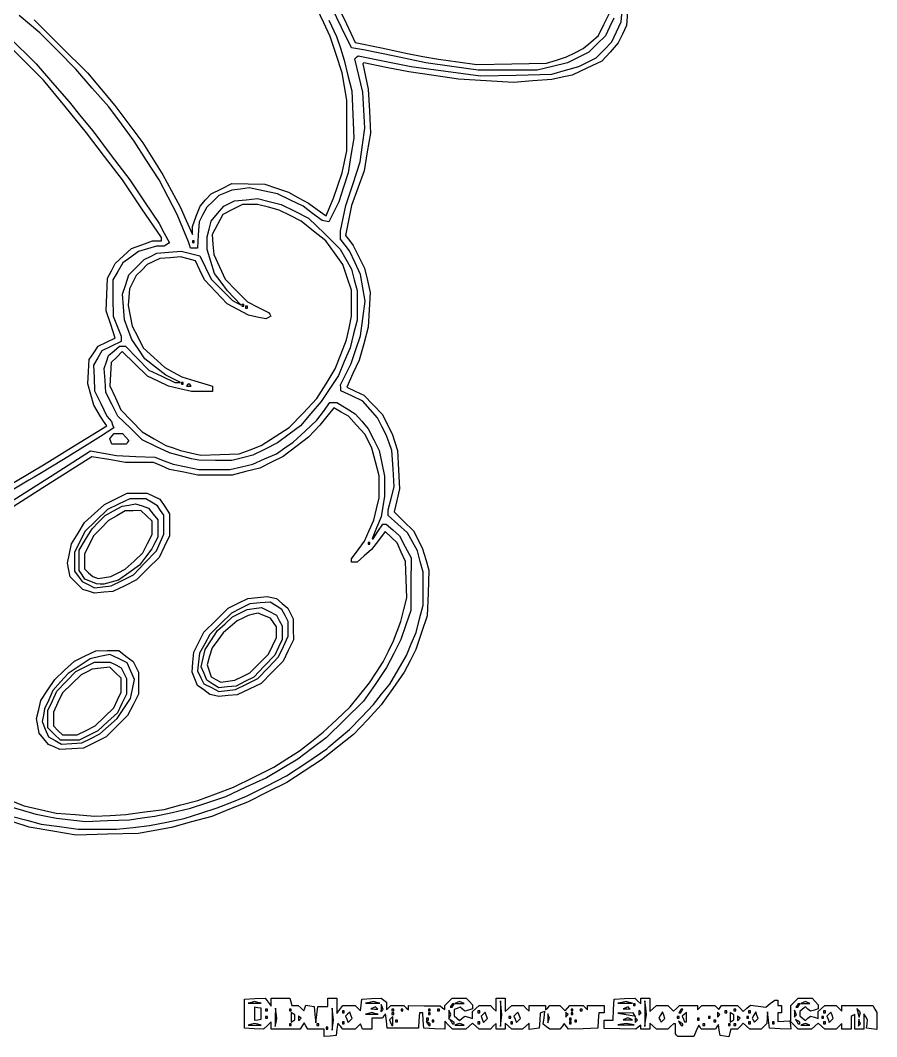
# Model space of a CAD drawing. Header units: millimetres. Extents: x 8 to 203, y 9 to 281.
# Drawn here: x 117.5 to 203.5, y 9.2 to 111.1 of the extents above; entities that cross this region are included whole.
import ezdxf

# ---------------------------------------------------------------- set-up
doc = ezdxf.new("R2010")
doc.units = ezdxf.units.MM
doc.layers.add('Capa_1', color=7, linetype='CONTINUOUS')

msp = doc.modelspace()

# ---------------------------------------------------------------- linework, layer by layer
at = {"layer": 'Capa_1', "color": 7}
for points in [[(118.93567, 111.1573), (121.60673, 108.50722), (124.27778, 105.85714), (125.65657, 104.21815), (127.03535, 102.57916), (128.43437, 100.71361), (129.8334, 98.84808), (130.83881, 97.23547), (131.84421, 95.62286), (132.71539, 94.02429), (133.58657, 92.42571), (134.19747, 91.03754), (134.80838, 89.64936), (134.81038, 90.05228), (134.81238, 90.45519), (135.19829, 91.47856), (135.58422, 92.50191), (136.12861, 93.11707), (136.67299, 93.73223), (137.71587, 94.24033), (138.75873, 94.74844), (140.41069, 94.72644), (142.06265, 94.70444), (143.25574, 94.29467), (144.44882, 93.8849), (145.45835, 93.33115), (146.46789, 92.7774), (147.33962, 92.15406), (148.21135, 91.53072), (148.59364, 92.41116), (148.97593, 93.29158), (149.39737, 94.56708), (149.81881, 95.84259), (150.05748, 96.93452), (150.29614, 98.02644), (150.30614, 100.57599), (150.31614, 103.12552), (150.06833, 104.49135), (149.82051, 105.85717), (149.22139, 107.67827), (148.62227, 109.49937), (147.97806, 110.88102), (147.33386, 112.26267)], [(177.0865, 111.32037), (176.66584, 110.44464), (176.24517, 109.5689), (175.42055, 108.75075), (174.59594, 107.93262), (173.51805, 107.39277), (172.44017, 106.85293), (170.92637, 106.49286), (169.41258, 106.13279), (166.43869, 106.13179), (163.46479, 106.13079), (160.84037, 106.50178), (158.21596, 106.87276), (155.09558, 107.51349), (151.9752, 108.15421), (151.36483, 108.26121), (150.75444, 108.36822), (149.7759, 110.3909), (148.79736, 112.41358)], [(149.37246, 112.5957), (150.26255, 110.75467), (151.15264, 108.91363), (153.76641, 108.3532), (156.38018, 107.79276), (157.94036, 107.50937), (159.50056, 107.22599), (161.42784, 106.95989), (163.35512, 106.69379), (166.84299, 106.75306), (170.33046, 106.81296), (171.33999, 107.12933), (172.34953, 107.44571), (173.17551, 107.86449), (174.00149, 108.28328), (174.76904, 108.94037), (175.53659, 109.59748), (176.09979, 110.71569), (176.66298, 111.8339)], [(116.7589, 31.30281), (118.1967, 30.92054), (119.63449, 30.53826), (121.48764, 30.27684), (123.34079, 30.01542), (125.26809, 30.01342), (127.19537, 30.01142), (128.84733, 30.19853), (130.49929, 30.38564), (132.24303, 30.74024), (133.98677, 31.09485), (135.63873, 31.62178), (137.29069, 32.14872), (138.75911, 32.73283), (140.22751, 33.31693), (142.24533, 34.34881), (144.26314, 35.38068), (146.28345, 36.72418), (148.30377, 38.06767), (148.39547, 38.18105), (148.48717, 38.29443), (149.52246, 39.15648), (150.55774, 40.01852), (151.77449, 41.26895), (152.99125, 42.51939), (153.79534, 43.54677), (154.59943, 44.57415), (155.44626, 46.00729), (156.29311, 47.44041), (156.76723, 48.59807), (157.24135, 49.75573), (157.59833, 51.12738), (157.95531, 52.49902), (157.95594, 54.13801), (157.95657, 55.777), (157.66695, 56.85601), (157.37733, 57.93504), (156.88639, 58.82997), (156.39545, 59.7249), (155.42402, 60.60576), (154.45259, 61.48662), (154.45259, 61.75849), (154.45259, 62.03037), (154.75166, 63.18326), (155.05075, 64.33615), (154.93934, 66.15726), (154.82793, 67.97836), (154.54474, 68.76571), (154.26155, 69.55306), (153.82553, 70.4047), (153.38952, 71.25634), (152.64415, 72.0948), (151.89878, 72.93327), (150.79194, 73.46063), (149.68508, 73.98798), (149.68308, 74.27759), (149.68108, 74.56719), (150.21397, 75.64342), (150.74687, 76.71963), (151.20692, 78.1027), (151.66697, 79.48578), (151.89671, 81.22793), (152.12643, 82.97006), (151.90633, 84.30654), (151.68622, 85.64302), (151.13289, 86.82207), (150.57957, 88.00112), (150.13033, 88.58549), (149.68108, 89.16986), (149.68129, 89.59176), (149.68152, 90.01365), (149.93823, 91.28843), (150.19495, 92.5632), (150.92219, 94.74851), (151.64944, 96.93383), (151.88574, 98.62375), (152.12204, 100.31366), (152.01133, 102.11658), (151.90062, 103.9195), (151.50569, 105.58848), (151.11075, 107.25746), (151.26779, 107.413), (151.42482, 107.56853), (154.0863, 107.03078), (156.7478, 106.49304), (160.23528, 106.01986), (163.72276, 105.54668), (167.302, 105.63438), (170.88126, 105.72208), (172.22827, 106.11343), (173.57528, 106.50479), (174.43927, 106.93916), (175.30324, 107.37353), (176.10352, 108.16329), (176.90382, 108.95305), (177.37167, 109.95465), (177.83953, 110.95626), (177.91313, 112.06383)], [(178.45695, 111.96409), (178.37215, 110.59224), (177.95398, 109.72175), (177.5358, 108.85126), (176.71085, 107.94093), (175.88591, 107.03061), (174.39338, 106.32382), (172.90085, 105.61703), (171.89131, 105.40749), (170.88179, 105.19796), (168.95449, 105.04105), (167.02721, 104.88412), (164.27393, 105.0554), (161.52067, 105.22668), (159.01389, 105.58922), (156.5071, 105.95176), (154.25775, 106.40627), (152.0084, 106.86079), (151.949, 106.80179), (151.8896, 106.74289), (152.17002, 105.48068), (152.45042, 104.21847), (152.55986, 102.01802), (152.6693, 99.81756), (152.34965, 97.92091), (152.02999, 96.02426), (151.40701, 94.29493), (150.78405, 92.56561), (150.48109, 91.05217), (150.17816, 89.53874), (150.55221, 89.03677), (150.92626, 88.5348), (151.49972, 87.40773), (152.07317, 86.28065), (152.36577, 85.0514), (152.65838, 83.82216), (152.55163, 82.09212), (152.44488, 80.36207), (151.9908, 78.70053), (151.53671, 77.03898), (150.91139, 75.69571), (150.28605, 74.35245), (151.15273, 73.94019), (152.0194, 73.52794), (152.94275, 72.55932), (153.86609, 71.59068), (154.36072, 70.62224), (154.85535, 69.65379), (155.12423, 68.81619), (155.3931, 67.97859), (155.49336, 66.06644), (155.59362, 64.15429), (155.31767, 62.99019), (155.04172, 61.82609), (156.01065, 60.88755), (156.97957, 59.949), (157.44433, 59.03905), (157.90909, 58.1291), (158.22146, 57.06299), (158.53384, 55.99688), (158.45284, 53.70174), (158.37174, 51.4066), (157.79466, 49.72708), (157.21758, 48.04757), (156.63937, 46.90437), (156.06115, 45.76118), (154.90958, 44.12219), (153.75801, 42.4832), (152.35915, 40.99449), (150.96028, 39.50576), (149.3573, 38.24088), (147.75432, 36.97599), (146.01058, 35.84056), (144.26684, 34.70511), (142.29375, 33.72124), (140.32067, 32.73737), (138.53095, 32.02271), (136.74124, 31.30806), (134.72217, 30.75581), (132.70311, 30.20355), (131.05114, 29.90378), (129.39918, 29.60401), (126.27882, 29.51331), (123.15844, 29.42261), (120.78795, 29.82182), (118.41746, 30.22103), (116.77564, 30.75334)], [(148.4943, 111.13821), (149.26246, 109.49922), (149.65059, 108.31551), (150.03872, 107.13179), (150.41409, 105.58386), (150.78946, 104.03592), (150.89668, 101.6685), (151.00389, 99.30106), (150.71247, 97.57102), (150.42105, 95.84097), (149.95544, 94.38409), (149.48981, 92.92722), (148.98498, 91.92561), (148.48015, 90.92401), (148.15255, 90.97971), (147.82496, 91.03541), (146.87123, 91.76116), (145.9175, 92.48691), (144.63264, 93.10034), (143.34778, 93.71376), (141.91877, 94.02304), (140.48976, 94.33232), (139.62438, 94.20422), (138.759, 94.07612), (138.11657, 93.81106), (137.47414, 93.546), (136.86152, 92.96337), (136.24888, 92.38075), (135.86886, 91.6523), (135.48882, 90.92387), (135.40192, 89.60356), (135.31502, 88.28327), (134.9663, 88.28327), (134.61757, 88.28327), (134.51496, 88.60197), (134.41236, 88.92065), (133.8441, 90.28648), (133.27583, 91.6523), (132.36811, 93.38234), (131.46039, 95.1124), (130.21398, 97.06308), (128.96758, 99.01378), (127.68692, 100.72662), (126.40627, 102.43945), (124.75466, 104.33027), (123.10305, 106.2211), (121.29461, 108.05065), (119.48618, 109.88022), (117.4279, 111.6206)], [(116.37143, 109.50453), (119.13033, 106.76747), (120.78152, 104.85531), (122.43271, 102.94316), (123.62445, 101.48628), (124.81618, 100.02941), (126.66788, 97.57092), (128.51958, 95.11244), (129.99111, 92.92712), (131.46264, 90.7418), (131.99047, 89.7841), (132.51832, 88.82639), (132.24298, 88.6487), (131.96766, 88.471), (131.58799, 88.468), (131.20831, 88.465), (130.30167, 88.19788), (129.39503, 87.93075), (128.61364, 87.36061), (127.83224, 86.79048), (127.33023, 85.94322), (126.82822, 85.09597), (126.83922, 83.27487), (126.85022, 81.45377), (127.25216, 80.45217), (127.65411, 79.45056), (127.65355, 79.17739), (127.653, 78.90423), (126.69, 78.44895), (125.72701, 77.99368), (125.30698, 77.26524), (124.88695, 76.53681), (124.94375, 75.26203), (125.00055, 73.98726), (125.60369, 72.71533), (126.20682, 71.4434), (126.44376, 71.1674), (126.68069, 70.89139), (126.79612, 70.56881), (126.91155, 70.24621), (125.58505, 69.40211), (124.25855, 68.55799), (121.87239, 67.1018), (119.48622, 65.64561), (118.93557, 65.33179), (118.38491, 65.01796), (115.72342, 63.42387)], [(115.44809, 63.93747), (120.03687, 66.66224), (123.12154, 68.56605), (126.2062, 70.46987), (125.89678, 70.9384), (125.58736, 71.40692), (125.25839, 71.96897), (124.92943, 72.53102), (124.62042, 73.60012), (124.31141, 74.66923), (124.38131, 75.89643), (124.45121, 77.12362), (124.90555, 77.78429), (125.35989, 78.44497), (126.18587, 78.85703), (127.01185, 79.2691), (127.04135, 79.2691), (127.07085, 79.2691), (126.60849, 80.63492), (126.14614, 82.00075), (126.22384, 83.63974), (126.30154, 85.27872), (126.68715, 86.01534), (127.07276, 86.75197), (127.88323, 87.49317), (128.69369, 88.23436), (129.7411, 88.62316), (130.7885, 89.01197), (131.2405, 89.01197), (131.69249, 89.01197), (131.69249, 89.1708), (131.69249, 89.32962), (129.74737, 92.22114), (127.80225, 95.11266), (125.99845, 97.48009), (124.19467, 99.84751), (122.02861, 102.48811), (119.86256, 105.1287), (116.18697, 108.78345)], [(116.54944, 62.83862), (120.56501, 65.39601), (124.58059, 67.95341), (125.888, 67.72352), (127.19541, 67.49363), (129.12271, 67.40323), (131.04999, 67.31283), (131.96775, 66.96142), (132.88551, 66.61002), (134.17037, 66.34127), (135.45523, 66.07252), (137.01541, 66.07205), (138.57559, 66.07158), (139.72141, 66.33962), (140.86723, 66.60766), (142.05021, 67.13983), (143.23319, 67.67202), (144.08091, 68.25068), (144.92861, 68.82933), (146.11086, 69.92659), (147.29311, 71.02384), (147.95176, 71.91405), (148.61041, 72.80427), (148.95912, 72.80427), (149.30783, 72.80427), (150.2266, 72.24338), (151.14537, 71.68249), (151.80059, 70.92308), (152.45582, 70.16367), (152.9966, 69.07101), (153.5374, 67.97835), (153.80835, 66.70359), (154.07931, 65.42881), (154.08131, 64.4272), (154.08331, 63.42561), (153.91201, 62.38804), (153.74071, 61.35049), (153.29199, 60.24825), (152.84325, 59.14602), (152.88925, 59.14602), (152.93525, 59.14602), (153.42113, 59.87446), (153.90701, 60.6029), (154.08156, 60.6029), (154.25613, 60.6029), (154.91744, 60.02682), (155.57875, 59.45075), (156.16279, 58.34231), (156.74684, 57.23386), (156.73384, 54.59327), (156.72084, 51.95268), (156.21663, 50.4958), (155.71242, 49.03892), (155.00276, 47.63055), (154.2931, 46.22219), (153.13431, 44.54361), (151.97554, 42.86504), (150.1069, 41.01556), (148.23827, 39.16609), (146.80604, 38.09663), (145.37382, 37.02717), (143.81001, 36.10531), (142.2462, 35.18346), (140.18239, 34.22327), (138.11858, 33.26308), (136.30874, 32.65836), (134.4989, 32.05366), (132.77423, 31.67686), (131.04956, 31.30005), (129.76471, 31.11909), (128.47985, 30.93812), (126.27766, 30.85003), (124.07505, 30.76213), (122.61618, 30.92615), (121.15731, 31.09016), (120.13824, 31.29054), (119.11916, 31.49091), (117.55897, 31.94933), (115.99879, 32.40776)], [(116.49011, 32.92084), (117.91845, 32.37434), (119.52769, 32.00206), (121.13693, 31.62979), (123.06516, 31.47928), (124.99339, 31.32877), (126.55299, 31.40765), (128.11317, 31.48655), (130.04047, 31.74929), (131.96775, 32.01204), (133.66053, 32.46218), (135.3533, 32.91233), (137.148, 33.57765), (138.94269, 34.24296), (140.96177, 35.24411), (142.98083, 36.24526), (144.26569, 37.06549), (145.55055, 37.88571), (146.74363, 38.81268), (147.93671, 39.73965), (149.2903, 41.02018), (150.64389, 42.30072), (151.61046, 43.49523), (152.57704, 44.68973), (153.26174, 45.75168), (153.94644, 46.81364), (154.46975, 47.8601), (154.99307, 48.90656), (155.35469, 49.88322), (155.71632, 50.85989), (156.02037, 52.0436), (156.3244, 53.22732), (156.2493, 55.04841), (156.1741, 56.86952), (155.76014, 57.8016), (155.34618, 58.73369), (154.75343, 59.30369), (154.16067, 59.87369), (153.46966, 58.97469), (152.77864, 58.07569), (152.05502, 57.42708), (151.3314, 56.77845), (151.0566, 56.77845), (150.7818, 56.77845), (150.7818, 56.96015), (150.7818, 57.14183), (151.42293, 58.02724), (152.06407, 58.91264), (152.53133, 59.96092), (152.99861, 61.00919), (153.26413, 62.12628), (153.52964, 63.24336), (153.53264, 64.35242), (153.53564, 65.46147), (153.17984, 66.84169), (152.82405, 68.2219), (152.46043, 68.92907), (152.0968, 69.63623), (151.27945, 70.53727), (150.4621, 71.4383), (149.7262, 71.84759), (148.99031, 72.25687), (148.29454, 71.39231), (147.59875, 70.52776), (147.03383, 69.93339), (146.46892, 69.33903), (145.18406, 68.36484), (143.8992, 67.39065), (142.73245, 66.80701), (141.56572, 66.22336), (140.17926, 65.87154), (138.79281, 65.51973), (137.0707, 65.51973), (135.34858, 65.51973), (133.9338, 65.80727), (132.51902, 66.0948), (131.71559, 66.44466), (130.91217, 66.79451), (129.49943, 66.79451), (128.0867, 66.79451), (126.40584, 67.08097), (124.72498, 67.36743), (120.17864, 64.47006), (115.6323, 61.5727)]]:
    msp.add_lwpolyline(points, dxfattribs=at)
for points in [[(137.11439, 66.99776), (135.45511, 67.01886), (135.08801, 67.09456), (134.72089, 67.17026), (133.61959, 67.45729), (132.51829, 67.74433), (131.14165, 68.40672), (129.76501, 69.0691), (128.55053, 70.25369), (127.33606, 71.43828), (126.734, 72.62199), (126.13195, 73.80572), (126.04425, 75.00919), (125.95655, 76.21267), (126.17516, 76.86986), (126.39377, 77.52705), (126.94625, 77.98828), (127.49873, 78.44952), (127.79408, 78.44952), (128.08942, 78.44952), (129.2603, 77.25304), (130.43117, 76.05655), (131.74485, 75.43193), (133.05853, 74.80731), (133.33904, 74.80746), (133.61954, 74.8076), (132.88534, 75.16984), (132.15113, 75.53207), (131.0959, 76.35592), (130.04068, 77.17977), (129.39159, 78.14968), (128.74251, 79.11959), (128.36468, 80.10486), (127.98685, 81.09011), (127.88795, 82.38184), (127.78905, 83.67357), (128.11319, 84.64178), (128.43733, 85.60999), (129.20235, 86.36901), (129.96738, 87.12802), (130.60038, 87.45175), (131.23339, 87.77548), (132.45195, 87.87038), (133.67051, 87.96518), (134.60796, 87.74206), (135.5454, 87.51893), (136.11471, 86.33542), (136.68402, 85.1519), (137.7535, 84.09083), (138.82298, 83.02974), (139.24987, 82.81156), (139.67675, 82.59338), (139.01049, 83.29858), (138.34423, 84.00378), (137.68484, 84.87612), (137.02544, 85.74848), (136.65324, 86.94405), (136.28105, 88.13961), (136.28105, 88.76824), (136.28105, 89.39685), (136.48369, 90.19527), (136.68632, 90.99369), (137.32809, 91.73757), (137.96985, 92.48144), (138.50726, 92.75716), (139.04467, 93.03288), (140.187, 93.13872), (141.32935, 93.24455), (142.52211, 92.94859), (143.71487, 92.65261), (145.09151, 91.97275), (146.46815, 91.2929), (148.0438, 89.7426), (149.61947, 88.19231), (150.19355, 87.18063), (150.76765, 86.16896), (151.04995, 85.09363), (151.33225, 84.01831), (151.33225, 82.53777), (151.33225, 81.05723), (150.97616, 79.67585), (150.62006, 78.29448), (150.03819, 76.90772), (149.4563, 75.52094), (148.59081, 74.20801), (147.7253, 72.89507), (146.68843, 71.68477), (145.65158, 70.47448), (144.49976, 69.61545), (143.34795, 68.75641), (142.10879, 68.13728), (140.86963, 67.51814), (139.82163, 67.24732), (138.77364, 66.9765)], [(137.56595, 67.59698), (139.49323, 67.65548), (140.59455, 68.07128), (141.69585, 68.48708), (143.11222, 69.38441), (144.52858, 70.28176), (145.91121, 71.73997), (147.29385, 73.19817), (148.21549, 74.68405), (149.13715, 76.16993), (149.70231, 77.62394), (150.26748, 79.07795), (150.52138, 80.26612), (150.77526, 81.45429), (150.77826, 82.75714), (150.78126, 84.05999), (150.34252, 85.3466), (149.90378, 86.63321), (149.0491, 87.82156), (148.1944, 89.00989), (146.964, 89.99388), (145.73359, 90.97787), (144.62455, 91.53525), (143.51549, 92.09264), (142.42925, 92.37334), (141.34302, 92.65405), (140.58851, 92.65405), (139.83401, 92.65405), (138.84018, 92.15325), (137.84635, 91.65244), (137.32263, 90.65084), (136.79892, 89.64924), (136.86972, 88.64442), (136.94042, 87.63961), (137.52403, 86.40227), (138.10763, 85.16492), (139.21378, 84.02203), (140.31993, 82.87914), (141.37482, 82.35666), (142.4297, 81.83416), (142.55904, 81.64685), (142.68839, 81.45953), (142.43203, 81.31719), (142.17567, 81.17485), (141.30168, 81.36918), (140.42769, 81.5635), (139.35994, 82.12813), (138.29219, 82.69277), (137.14881, 83.89921), (136.00541, 85.10565), (135.5603, 86.05871), (135.1152, 87.01176), (134.36722, 87.21256), (133.61924, 87.41337), (132.58674, 87.32147), (131.55423, 87.22957), (130.91502, 86.92863), (130.27582, 86.62769), (129.71876, 86.08734), (129.1617, 85.54699), (128.83573, 84.86654), (128.50975, 84.18611), (128.42875, 83.35486), (128.34775, 82.52362), (128.56322, 81.49379), (128.77871, 80.46397), (129.32579, 79.37776), (129.87286, 78.29156), (130.94953, 77.30259), (132.02619, 76.31361), (132.87841, 75.84104), (133.73063, 75.36847), (135.05151, 74.97215), (136.37239, 74.57582), (136.60183, 74.51522), (136.83126, 74.45462), (136.83126, 74.17574), (136.83126, 73.89686), (135.77585, 73.89986), (134.72042, 73.90286), (133.55947, 74.1744), (132.39852, 74.44595), (131.35686, 74.94486), (130.3152, 75.44377), (129.03515, 76.67511), (127.75511, 77.90645), (127.20869, 77.36432), (126.66228, 76.82219), (126.58638, 75.64061), (126.51048, 74.45904), (127.07561, 73.26086), (127.64074, 72.06268), (128.70233, 70.95846), (129.76393, 69.85423), (130.95725, 69.16855), (132.15058, 68.48288), (132.88478, 68.24454), (133.61899, 68.00619), (134.62852, 67.77263), (135.63805, 67.53906)], [(134.90445, 88.82982), (134.99615, 88.82982), (134.99615, 88.92082), (134.99615, 89.01182), (134.90445, 89.01182), (134.81275, 89.01182), (134.81275, 88.92082), (134.81275, 88.82982)], [(139.86033, 82.45597), (139.95203, 82.45597), (139.95203, 82.54697), (139.95203, 82.63797), (139.86033, 82.63797), (139.76863, 82.63797), (139.76863, 82.54697), (139.76863, 82.45597)], [(140.22743, 82.27386), (140.31913, 82.27386), (140.31913, 82.36486), (140.31913, 82.45586), (140.22743, 82.45586), (140.13573, 82.45586), (140.13573, 82.36486), (140.13573, 82.27386)], [(133.80315, 74.62525), (133.89485, 74.62525), (133.89485, 74.71625), (133.89485, 74.80725), (133.80315, 74.80725), (133.71145, 74.80725), (133.71145, 74.71625), (133.71145, 74.62525)], [(134.44557, 74.44314), (134.6903, 74.44314), (134.56794, 74.56455), (134.44557, 74.68595), (134.3232, 74.56455), (134.20084, 74.44314)], [(127.45453, 68.61563), (126.7254, 68.61563), (126.61885, 68.89112), (126.51229, 69.1666), (126.73885, 69.43745), (126.96542, 69.70829), (127.37337, 69.70829), (127.78133, 69.70829), (128.10309, 69.35555), (128.42484, 69.0028), (128.30426, 68.80922), (128.18366, 68.61563)], [(125.90885, 53.77656), (124.99273, 53.69516), (124.39735, 53.87587), (123.80199, 54.05659), (123.1672, 54.68638), (122.53243, 55.31617), (122.40316, 55.99985), (122.27389, 56.68352), (122.47831, 57.6505), (122.68274, 58.61748), (123.33769, 59.68717), (123.99264, 60.75686), (124.9955, 61.66623), (125.99835, 62.57559), (127.13093, 63.13709), (128.2635, 63.6986), (129.26186, 63.6986), (130.26023, 63.6986), (130.90089, 63.39698), (131.54155, 63.09535), (132.02994, 62.36315), (132.51833, 61.63094), (132.51748, 60.52498), (132.51663, 59.41902), (131.9873, 58.34772), (131.45795, 57.27641), (130.33618, 56.14714), (129.21441, 55.01788), (128.01969, 54.4379), (126.82499, 53.85791)], [(125.81875, 54.32136), (126.64473, 54.42842), (127.77285, 54.96815), (128.90098, 55.50789), (130.04658, 56.7229), (131.19216, 57.93793), (131.56861, 58.76954), (131.94507, 59.60117), (131.93507, 60.55062), (131.92507, 61.50008), (131.61429, 61.97066), (131.3035, 62.44125), (130.71694, 62.7961), (130.13036, 63.15094), (129.33062, 63.15162), (128.53089, 63.1523), (127.40334, 62.61448), (126.27579, 62.07664), (125.13988, 60.97101), (124.00399, 59.86539), (123.49704, 58.83737), (122.9901, 57.80935), (122.9801, 56.85246), (122.9701, 55.89559), (123.35026, 55.38095), (123.73041, 54.8663), (124.35979, 54.5403), (124.98918, 54.2143)], [(125.54341, 54.60128), (125.17631, 54.60728), (124.60332, 54.8547), (124.03033, 55.10211), (123.73145, 55.52548), (123.43257, 55.94884), (123.43257, 56.96615), (123.43257, 57.98348), (124.0865, 59.06542), (124.74043, 60.14738), (125.39007, 60.81144), (126.03971, 61.47552), (126.89287, 61.93434), (127.74603, 62.39316), (128.42239, 62.51755), (129.09874, 62.64194), (129.75516, 62.427), (130.41158, 62.21207), (130.86843, 61.6178), (131.32529, 61.02354), (131.32529, 60.16667), (131.32529, 59.30979), (131.0262, 58.72698), (130.72713, 58.14417), (130.11647, 57.31111), (129.50581, 56.47805), (128.44237, 55.73843), (127.37893, 54.99881), (126.64473, 54.79694), (125.91051, 54.59505)], [(125.99376, 55.25429), (126.62765, 55.35199), (127.35058, 55.7179), (128.0735, 56.08382), (128.95788, 56.90455), (129.84225, 57.72529), (130.30844, 58.65345), (130.77463, 59.58162), (130.77463, 60.24024), (130.77463, 60.89884), (130.21184, 61.43372), (129.64906, 61.96859), (128.85449, 61.95149), (128.05993, 61.93449), (127.22922, 61.45148), (126.39851, 60.96848), (125.64813, 60.19373), (124.89775, 59.41897), (124.44049, 58.51819), (123.98323, 57.61741), (123.98323, 56.86543), (123.98323, 56.11343), (124.39622, 55.74064), (124.80921, 55.36786), (125.08453, 55.26219), (125.35987, 55.15652)], [(152.52546, 58.59956), (152.61716, 58.59956), (152.61716, 58.69056), (152.61716, 58.78156), (152.52546, 58.78156), (152.43376, 58.78156), (152.43376, 58.69056), (152.43376, 58.59956)], [(138.39203, 43.41529), (137.47427, 43.33489), (137.01539, 43.42609), (136.55652, 43.51729), (135.9405, 43.98011), (135.32448, 44.44291), (135.04724, 45.10123), (134.77001, 45.75954), (134.86261, 46.77313), (134.95531, 47.78672), (135.46048, 48.77582), (135.96567, 49.76492), (137.17998, 50.9697), (138.39431, 52.17449), (139.38203, 52.67107), (140.36975, 53.16765), (141.33776, 53.26675), (142.30577, 53.36585), (142.76683, 53.25104), (143.22788, 53.13623), (143.79927, 52.65922), (144.37066, 52.18219), (144.64902, 51.64815), (144.92737, 51.11409), (144.93237, 50.06656), (144.93737, 49.01903), (144.4237, 47.94266), (143.91002, 46.86628), (142.80296, 45.7519), (141.69589, 44.63751), (140.50281, 44.06651), (139.30973, 43.49551)], [(138.30033, 43.93002), (139.12631, 44.03148), (140.24151, 44.57323), (141.35671, 45.115), (142.40577, 46.20619), (143.45482, 47.29737), (143.93677, 48.34181), (144.4187, 49.38623), (144.41775, 50.12307), (144.41681, 50.8599), (144.10292, 51.4598), (143.78904, 52.05972), (143.20141, 52.42739), (142.61378, 52.79506), (141.59276, 52.71286), (140.57175, 52.63066), (139.64309, 52.16377), (138.71444, 51.69688), (137.63551, 50.62627), (136.55659, 49.55567), (136.04396, 48.62086), (135.53133, 47.68605), (135.42521, 46.79733), (135.31909, 45.90859), (135.63203, 45.2543), (135.94498, 44.6), (136.70964, 44.21428), (137.47429, 43.82858)], [(138.33183, 44.28288), (137.47427, 44.19128), (136.86669, 44.57029), (136.25909, 44.94929), (135.97364, 45.62713), (135.68817, 46.30498), (135.89103, 47.17693), (136.0939, 48.04886), (136.7083, 48.9991), (137.3227, 49.94934), (138.07853, 50.62435), (138.83436, 51.29938), (139.56, 51.66667), (140.28563, 52.03395), (141.00724, 52.14843), (141.72884, 52.26292), (142.4887, 51.8783), (143.24857, 51.49369), (143.52769, 50.95819), (143.80679, 50.4227), (143.80279, 49.73074), (143.79879, 49.03878), (143.44114, 48.25693), (143.08348, 47.47507), (142.02264, 46.3708), (140.96181, 45.26653), (140.07563, 44.8205), (139.18946, 44.37445)], [(138.36293, 44.85361), (139.06808, 44.95091), (139.8175, 45.33023), (140.56692, 45.70955), (141.50758, 46.6457), (142.44826, 47.58185), (142.85217, 48.41332), (143.25607, 49.24478), (143.25607, 49.78415), (143.25607, 50.32352), (142.95676, 50.74749), (142.65744, 51.17147), (142.03745, 51.42849), (141.41747, 51.6855), (140.91425, 51.5658), (140.41103, 51.4461), (139.86037, 51.17173), (139.30973, 50.89736), (138.60576, 50.30151), (137.90181, 49.70567), (137.34739, 48.95769), (136.79296, 48.20972), (136.53485, 47.3588), (136.27673, 46.50788), (136.47735, 45.90476), (136.67798, 45.30165), (137.16786, 45.02894), (137.65776, 44.75621)], [(122.69841, 38.0812), (121.50533, 38.0125), (120.94557, 38.26582), (120.38581, 38.51914), (119.90736, 39.08329), (119.4289, 39.64744), (119.30289, 40.38747), (119.17687, 41.12751), (119.39571, 42.03257), (119.61456, 42.93764), (120.30217, 43.98498), (120.98979, 45.03232), (121.98177, 45.95388), (122.97373, 46.87544), (124.05221, 47.3978), (125.1307, 47.92016), (126.28363, 47.93306), (127.43657, 47.94596), (128.14197, 47.38308), (128.84737, 46.82022), (129.12271, 46.29042), (129.39803, 45.76064), (129.39703, 44.66798), (129.39603, 43.57532), (128.84857, 42.49884), (128.30111, 41.42235), (127.21976, 40.34949), (126.1384, 39.27663), (125.01552, 38.71316), (123.89264, 38.14969)], [(122.69841, 38.61979), (123.70795, 38.67669), (124.60963, 39.12288), (125.51131, 39.56908), (126.38298, 40.34541), (127.25466, 41.12175), (127.92299, 42.12072), (128.59132, 43.11969), (128.79371, 44.07698), (128.99609, 45.03427), (128.62287, 45.87136), (128.24964, 46.70847), (127.38319, 47.12462), (126.51672, 47.54077), (125.52713, 47.32105), (124.53754, 47.10133), (123.43984, 46.37406), (122.34213, 45.6468), (121.57726, 44.79325), (120.81237, 43.93972), (120.39149, 43.00702), (119.97062, 42.07434), (119.85267, 41.45055), (119.73472, 40.82678), (120.04635, 40.05406), (120.35799, 39.28134), (121.02343, 38.92212), (121.68887, 38.56291)], [(122.5026, 38.93169), (121.56039, 38.93169), (120.93631, 39.55086), (120.31225, 40.17003), (120.31425, 41.05327), (120.31625, 41.9365), (120.76676, 42.89658), (121.21727, 43.85666), (122.16259, 44.84835), (123.10791, 45.84004), (124.04072, 46.30123), (124.97353, 46.76241), (125.77258, 46.76241), (126.57164, 46.76241), (127.11007, 46.48616), (127.6485, 46.20992), (127.92694, 45.67571), (128.20537, 45.14151), (128.20537, 44.34872), (128.20537, 43.55595), (127.74054, 42.63046), (127.2757, 41.70499), (126.30284, 40.79212), (125.32997, 39.87926), (124.3876, 39.40547), (123.44524, 38.93169)], [(122.5126, 39.47802), (123.26125, 39.47802), (124.15402, 39.92686), (125.04679, 40.37572), (125.98988, 41.2871), (126.93298, 42.19849), (127.28959, 42.97804), (127.64622, 43.75759), (127.65022, 44.45452), (127.65422, 45.15144), (127.09334, 45.70792), (126.53245, 46.26441), (125.6348, 46.15893), (124.73715, 46.05345), (124.19238, 45.77396), (123.64763, 45.49446), (122.70878, 44.58718), (121.76993, 43.67989), (121.31818, 42.71714), (120.86642, 41.75439), (120.86442, 41.0632), (120.86242, 40.37201), (121.31296, 39.92501), (121.7635, 39.47802)], [(148.62503, 9.28176), (148.02849, 9.22466), (148.02849, 9.60042), (148.02849, 9.97618), (147.21163, 9.97618), (146.39477, 9.97618), (146.20209, 10.29487), (146.00943, 10.61356), (145.81675, 10.29487), (145.62408, 9.97618), (144.16479, 9.97618), (142.7055, 9.97618), (142.7055, 10.34039), (142.7055, 10.70462), (142.32913, 10.3312), (141.95275, 9.95778), (140.99838, 10.01248), (140.04401, 10.06718), (140.04401, 11.52406), (140.04401, 12.98094), (141.08295, 13.03504), (142.12188, 13.08914), (142.41369, 12.6758), (142.7055, 12.26246), (142.7055, 12.6672), (142.7055, 13.07194), (143.64044, 13.07194), (144.57538, 13.07194), (144.67138, 12.70773), (144.76738, 12.3435), (145.09997, 12.3435), (145.43255, 12.3435), (145.70315, 12.07502), (145.97377, 11.80653), (146.08255, 12.08779), (146.19133, 12.36905), (146.60514, 12.31075), (147.01895, 12.25245), (147.09885, 11.43295), (147.17875, 10.61346), (147.28242, 11.43295), (147.38609, 12.25245), (147.89086, 12.24545), (148.39562, 12.23845), (148.39562, 12.65537), (148.39562, 13.07229), (148.8545, 13.07229), (149.31338, 13.07229), (149.31338, 12.30334), (149.31338, 11.53438), (149.59912, 11.93911), (149.88485, 12.34386), (150.50376, 12.34386), (151.12267, 12.34386), (151.39938, 12.06932), (151.67609, 11.79479), (151.73369, 12.38802), (151.79129, 12.98124), (152.76983, 13.03674), (153.74837, 13.09224), (154.0088, 12.8778), (154.26923, 12.66336), (154.26923, 12.28501), (154.26923, 11.90667), (154.48949, 12.1252), (154.70975, 12.34374), (155.37053, 12.34374), (156.03133, 12.34374), (156.25159, 12.1252), (156.47185, 11.90667), (156.47185, 12.11901), (156.47185, 12.33133), (158.07381, 12.32533), (159.67577, 12.31933), (159.90931, 12.12703), (160.14287, 11.93472), (160.14287, 12.13913), (160.14287, 12.34353), (160.50997, 12.70776), (160.87707, 13.07197), (161.58284, 13.07197), (162.28859, 13.07197), (162.59236, 12.73894), (162.89615, 12.40591), (162.89615, 12.20489), (162.89615, 12.00385), (162.52023, 11.88549), (162.14432, 11.76711), (161.90107, 11.96741), (161.65781, 12.16771), (161.35922, 12.05402), (161.06063, 11.94034), (161.06063, 11.61791), (161.06063, 11.29547), (161.33595, 11.06877), (161.61129, 10.84206), (161.8778, 11.06151), (162.14432, 11.28096), (162.52023, 11.16259), (162.89615, 11.04422), (162.89615, 11.39249), (162.89615, 11.74076), (163.2318, 12.04214), (163.56748, 12.34353), (164.13646, 12.34353), (164.70543, 12.34353), (164.99387, 12.05736), (165.28231, 11.77118), (165.28231, 12.42158), (165.28231, 13.07197), (165.74119, 13.07197), (166.20007, 13.07197), (166.20007, 12.40636), (166.20007, 11.74076), (166.53573, 12.04214), (166.8714, 12.34353), (167.44038, 12.34353), (168.00935, 12.34353), (168.29779, 12.05736), (168.58623, 11.77118), (168.58623, 12.05736), (168.58623, 12.34353), (169.41221, 12.34353), (170.23819, 12.34353), (170.23819, 12.125), (170.23819, 11.90647), (170.45845, 12.125), (170.67871, 12.34353), (171.17955, 12.34353), (171.68039, 12.34353), (171.9506, 12.07544), (172.2208, 11.80736), (172.44505, 12.07544), (172.66931, 12.34353), (173.34433, 12.34353), (174.01935, 12.34353), (174.23961, 12.125), (174.45987, 11.90647), (174.45987, 12.125), (174.45987, 12.34353), (175.28585, 12.34353), (176.11183, 12.34353), (176.11183, 11.97931), (176.11183, 11.6151), (175.84706, 11.6151), (175.58229, 11.6151), (175.52579, 10.84113), (175.46929, 10.06716), (174.00462, 10.01316), (172.53994, 9.95916), (172.33093, 10.24275), (172.12192, 10.52635), (171.89173, 10.25116), (171.66154, 9.97599), (171.16844, 9.97599), (170.67535, 9.97599), (170.34123, 10.21837), (170.00712, 10.46076), (170.08332, 11.10825), (170.15952, 11.75573), (169.93326, 11.66953), (169.707, 11.58343), (169.6514, 10.82522), (169.5958, 10.06702), (169.09103, 10.00942), (168.58626, 9.95182), (168.58626, 10.26531), (168.58626, 10.57879), (168.25059, 10.2774), (167.91493, 9.97602), (167.39318, 9.97602), (166.87143, 9.97602), (166.53576, 10.2774), (166.2001, 10.57879), (166.2001, 10.2774), (166.2001, 9.97602), (165.74122, 9.97602), (165.28234, 9.97602), (165.28234, 10.26219), (165.28234, 10.54836), (164.9939, 10.26219), (164.70546, 9.97602), (164.13649, 9.97602), (163.56751, 9.97602), (163.23184, 10.2774), (162.89618, 10.57879), (162.56051, 10.2774), (162.22484, 9.97602), (161.55812, 9.97602), (160.89141, 9.97602), (160.51715, 10.37458), (160.1429, 10.77313), (160.1429, 10.36549), (160.1429, 9.95784), (159.08749, 10.01244), (158.03206, 10.06704), (157.97556, 10.841), (157.91906, 11.61498), (157.75662, 11.61498), (157.59418, 11.61498), (157.53768, 10.841), (157.48118, 10.06704), (155.92099, 10.06704), (154.36081, 10.06704), (154.26911, 10.79548), (154.17741, 11.52391), (154.02892, 11.29628), (153.88042, 11.06865), (153.34059, 11.06865), (152.80078, 11.06865), (152.80078, 10.52232), (152.80078, 9.97599), (152.33614, 9.97599), (151.8715, 9.97599), (151.76762, 10.24447), (151.66373, 10.51296), (151.39312, 10.24447), (151.12251, 9.97599), (150.51567, 9.97599), (149.90882, 9.97599), (149.6569, 10.27875), (149.405, 10.5815), (149.3133, 9.96005), (149.2216, 9.33859)], [(141.05353, 12.56816), (141.69597, 12.56816), (141.37476, 12.65146), (141.05353, 12.73476), (140.73232, 12.65146), (140.41111, 12.56816)], [(152.8926, 12.57216), (153.62681, 12.56816), (153.30773, 12.65096), (152.98866, 12.73376), (152.57352, 12.65456), (152.15839, 12.57536)], [(153.82948, 11.84678), (153.94037, 11.9568), (153.84397, 12.19582), (153.74757, 12.43484), (153.73307, 12.0858), (153.71857, 11.73676)], [(160.76364, 12.1617), (160.85534, 12.1617), (160.96878, 12.34381), (161.08222, 12.52591), (160.99052, 12.52591), (160.89882, 12.52591), (160.78538, 12.34381), (160.67193, 12.1617)], [(161.61129, 12.55496), (162.07017, 12.55496), (161.84072, 12.64676), (161.61129, 12.73856), (161.38184, 12.64676), (161.15241, 12.55496)], [(165.78189, 10.83719), (165.85559, 11.42499), (165.78339, 12.11197), (165.71119, 12.79894), (165.71019, 11.52417), (165.70919, 10.2494)], [(184.31933, 9.24822), (183.51507, 9.24822), (183.3927, 9.36963), (183.27034, 9.49104), (183.27034, 10.00701), (183.27034, 10.523), (183.1655, 10.523), (183.06066, 10.523), (182.78532, 10.24983), (182.51, 9.97667), (181.94102, 9.97667), (181.37204, 9.97667), (181.03637, 10.27805), (180.7007, 10.57944), (180.7007, 10.27805), (180.7007, 9.97667), (180.24182, 9.97667), (179.78294, 9.97667), (179.78294, 10.18107), (179.78294, 10.38548), (179.53246, 10.17922), (179.28197, 9.97297), (177.69695, 10.00237), (176.11192, 10.03177), (176.11192, 10.45953), (176.11192, 10.88729), (176.56164, 10.88729), (177.01136, 10.88729), (177.06646, 11.93442), (177.12156, 12.98156), (178.15536, 13.03556), (179.18915, 13.08956), (179.4861, 12.79494), (179.78305, 12.50032), (179.78305, 12.78649), (179.78305, 13.07266), (180.24193, 13.07266), (180.70081, 13.07266), (180.70081, 12.40705), (180.70081, 11.74145), (181.03648, 12.04283), (181.37215, 12.34422), (181.94112, 12.34422), (182.5101, 12.34422), (182.79854, 12.05805), (183.08698, 11.77187), (183.37541, 12.05805), (183.66385, 12.34422), (184.5685, 12.34422), (185.47315, 12.34422), (185.47315, 12.12569), (185.47315, 11.90716), (185.69341, 12.12569), (185.91367, 12.34422), (186.57445, 12.34422), (187.23524, 12.34422), (187.43478, 12.14624), (187.63433, 11.94827), (187.75765, 12.14624), (187.88098, 12.34422), (188.68301, 12.34422), (189.48505, 12.34422), (189.78154, 12.05006), (190.07803, 11.7559), (190.43296, 12.07459), (190.78789, 12.39328), (191.55965, 12.29058), (192.33142, 12.18788), (192.78161, 12.53923), (193.2318, 12.89056), (193.3906, 12.89056), (193.5494, 12.89056), (193.5494, 12.61739), (193.5494, 12.34423), (193.73295, 12.34423), (193.91651, 12.34423), (193.91651, 11.98001), (193.91651, 11.6158), (193.73295, 11.6158), (193.5494, 11.6158), (193.5494, 11.1792), (193.5494, 10.74259), (194.14594, 10.76949), (194.74249, 10.79639), (194.80239, 10.37715), (194.86229, 9.95789), (193.79285, 10.01289), (192.72341, 10.06789), (192.61332, 10.88738), (192.50321, 11.70688), (192.47561, 11.12803), (192.44801, 10.54918), (192.15957, 10.26301), (191.87115, 9.97684), (191.30216, 9.97684), (190.73319, 9.97684), (190.40556, 10.27099), (190.07795, 10.56516), (189.78147, 10.27099), (189.48497, 9.97684), (189.15239, 9.97684), (188.81981, 9.97684), (188.72001, 9.59821), (188.62021, 9.21958), (188.19503, 9.27948), (187.76982, 9.33948), (187.67302, 9.88581), (187.57612, 10.43214), (187.43151, 10.2045), (187.28691, 9.97687), (186.57437, 9.97687), (185.86183, 9.97687), (185.73405, 10.182), (185.60627, 10.38714), (185.36497, 9.81779), (185.12368, 9.24842)], [(178.22268, 12.57207), (178.95688, 12.56807), (178.63781, 12.65087), (178.31874, 12.73367), (177.90361, 12.65447), (177.48847, 12.57527)], [(179.14043, 12.34403), (179.23213, 12.34403), (179.23213, 12.43503), (179.23213, 12.52603), (179.14043, 12.52603), (179.04873, 12.52603), (179.04873, 12.43503), (179.04873, 12.34403)], [(180.28244, 10.83762), (180.35614, 11.42542), (180.28394, 12.11239), (180.21174, 12.79937), (180.21074, 11.52459), (180.20974, 10.24983)], [(196.24214, 9.97661), (195.56828, 9.97661), (195.20118, 10.34082), (194.83407, 10.70504), (194.83407, 11.52453), (194.83407, 12.34403), (195.20118, 12.70825), (195.56828, 13.07247), (196.27403, 13.07247), (196.97979, 13.07247), (197.28357, 12.73944), (197.58734, 12.4064), (197.58734, 12.20538), (197.58734, 12.00435), (197.21143, 11.88598), (196.83551, 11.76761), (196.569, 11.98707), (196.30248, 12.20652), (196.02716, 11.97981), (195.75183, 11.75311), (195.75183, 11.52453), (195.75183, 11.29597), (196.02716, 11.06926), (196.30248, 10.84255), (196.569, 11.062), (196.83551, 11.28146), (197.21143, 11.16309), (197.58734, 11.04471), (197.58734, 11.39299), (197.58734, 11.74125), (197.92301, 12.04264), (198.25868, 12.34403), (198.82765, 12.34403), (199.39663, 12.34403), (199.68507, 12.05786), (199.9735, 11.77168), (199.9735, 12.05786), (199.9735, 12.34403), (201.52724, 12.34403), (203.08097, 12.34403), (203.27098, 11.99178), (203.46098, 11.63954), (203.46098, 10.79597), (203.46098, 9.9524), (202.95621, 10.01), (202.45145, 10.0676), (202.49795, 10.49254), (202.54445, 10.91748), (202.36592, 11.22098), (202.18741, 11.52447), (202.18241, 10.75051), (202.17741, 9.97654), (201.71853, 9.97654), (201.25966, 9.97654), (201.25966, 10.71573), (201.25966, 11.45492), (201.07611, 11.34236), (200.89255, 11.22982), (200.89255, 10.60318), (200.89255, 9.97654), (200.43367, 9.97654), (199.9748, 9.97654), (199.9748, 10.26271), (199.9748, 10.54888), (199.68637, 10.26271), (199.39793, 9.97654), (198.82895, 9.97654), (198.25997, 9.97654), (197.9243, 10.27793), (197.58863, 10.57932), (197.25296, 10.27793), (196.9173, 9.97654)], [(195.4548, 12.16196), (195.5465, 12.16196), (195.65994, 12.34407), (195.77338, 12.52618), (195.68168, 12.52618), (195.58998, 12.52618), (195.47654, 12.34407), (195.3631, 12.16196)], [(196.30244, 12.55494), (196.76132, 12.55494), (196.53188, 12.64674), (196.30244, 12.73854), (196.073, 12.64674), (195.84356, 12.55494)], [(141.37476, 10.92132), (141.69597, 10.98262), (141.69597, 11.52396), (141.69597, 12.0653), (141.37476, 12.1266), (141.05353, 12.1879), (141.05353, 11.5238), (141.05353, 10.85972)], [(142.24663, 11.79748), (142.33833, 11.79748), (142.33833, 11.88848), (142.33833, 11.97948), (142.24663, 11.97948), (142.15493, 11.97948), (142.15493, 11.88848), (142.15493, 11.79748)], [(142.24663, 11.06883), (142.33833, 11.06883), (142.33833, 11.15983), (142.33833, 11.25083), (142.24663, 11.25083), (142.15493, 11.25083), (142.15493, 11.15983), (142.15493, 11.06883)], [(143.20181, 10.65662), (143.28101, 11.06385), (143.20431, 11.56716), (143.12761, 12.07047), (143.12561, 11.15992), (143.12361, 10.24937)], [(144.63279, 11.79748), (144.72449, 11.79748), (144.72449, 11.88848), (144.72449, 11.97948), (144.63279, 11.97948), (144.54109, 11.97948), (144.54109, 11.88848), (144.54109, 11.79748)], [(144.90811, 10.79573), (145.09167, 10.90829), (145.09167, 11.15995), (145.09167, 11.41162), (144.90811, 11.52417), (144.72457, 11.63672), (144.72457, 11.15995), (144.72457, 10.68319)], [(145.58114, 10.94742), (145.70351, 11.06882), (145.58114, 11.19023), (145.45877, 11.31163), (145.45877, 11.06882), (145.45877, 10.82601)], [(148.89385, 10.38269), (148.97005, 10.88024), (148.89575, 11.47535), (148.82145, 12.07047), (148.81945, 10.97781), (148.81745, 9.88515)], [(149.95577, 11.61521), (150.04747, 11.61521), (150.04747, 11.70621), (150.04747, 11.79721), (149.95577, 11.79721), (149.86407, 11.79721), (149.86407, 11.70621), (149.86407, 11.61521)], [(150.6286, 10.84413), (150.8305, 11.04445), (150.70833, 11.36031), (150.58617, 11.67617), (150.38427, 11.47585), (150.18236, 11.27553), (150.30453, 10.95968), (150.42669, 10.64381)], [(152.80083, 11.47529), (153.44325, 11.47529), (153.12204, 11.55859), (152.80083, 11.64179), (152.4796, 11.55859), (152.15839, 11.47529)], [(153.06085, 11.99396), (153.41266, 11.97956), (153.30176, 12.08959), (153.19087, 12.19962), (152.94996, 12.10392), (152.70905, 12.00822)], [(154.86001, 10.34042), (154.91171, 10.34042), (154.91171, 10.7866), (154.91171, 11.23276), (154.74966, 11.072), (154.58763, 10.91123), (154.69802, 10.62583), (154.8084, 10.34042)], [(154.91167, 11.79748), (155.00337, 11.79748), (155.00337, 11.88848), (155.00337, 11.97948), (154.91167, 11.97948), (154.81997, 11.97948), (154.81997, 11.88848), (154.81997, 11.79748)], [(154.91167, 11.43309), (155.00337, 11.43309), (155.00337, 11.52409), (155.00337, 11.61519), (154.91167, 11.61519), (154.81997, 11.61519), (154.81997, 11.52409), (154.81997, 11.43309)], [(155.82942, 11.79748), (155.92112, 11.79748), (155.92112, 11.88848), (155.92112, 11.97948), (155.82942, 11.97948), (155.73772, 11.97948), (155.73772, 11.88848), (155.73772, 11.79748)], [(158.58269, 11.79748), (158.67439, 11.79748), (158.67439, 11.88848), (158.67439, 11.97948), (158.58269, 11.97948), (158.49099, 11.97948), (158.49099, 11.88848), (158.49099, 11.79748)], [(158.58269, 11.43309), (158.67439, 11.43309), (158.67439, 11.52409), (158.67439, 11.61519), (158.58269, 11.61519), (158.49099, 11.61519), (158.49099, 11.52409), (158.49099, 11.43309)], [(159.50045, 11.79748), (159.59215, 11.79748), (159.59215, 11.88848), (159.59215, 11.97948), (159.50045, 11.97948), (159.40875, 11.97948), (159.40875, 11.88848), (159.40875, 11.79748)], [(160.63154, 11.20541), (160.72414, 11.43305), (160.63154, 11.66069), (160.53894, 11.88832), (160.53894, 11.43305), (160.53894, 10.97777)], [(163.53857, 11.61521), (163.63027, 11.61521), (163.63027, 11.70621), (163.63027, 11.79721), (163.53857, 11.79721), (163.44687, 11.79721), (163.44687, 11.70621), (163.44687, 11.61521)], [(164.2114, 10.84413), (164.4133, 11.04445), (164.29113, 11.36031), (164.16897, 11.67617), (163.96707, 11.47585), (163.76515, 11.27553), (163.88732, 10.95968), (164.00948, 10.64381)], [(166.65895, 11.06883), (166.75065, 11.06883), (166.75065, 11.15983), (166.75065, 11.25083), (166.65895, 11.25083), (166.56725, 11.25083), (166.56725, 11.15983), (166.56725, 11.06883)], [(167.51532, 10.84413), (167.71722, 11.04445), (167.59506, 11.36031), (167.47289, 11.67617), (167.27099, 11.47585), (167.06907, 11.27553), (167.19125, 10.95968), (167.31341, 10.64381)], [(170.54331, 10.84113), (170.63591, 11.06877), (170.54331, 11.29641), (170.45071, 11.52404), (170.45071, 11.06877), (170.45071, 10.6135)], [(172.37962, 11.31164), (172.50199, 11.43305), (172.37962, 11.55445), (172.25726, 11.67586), (172.25726, 11.43305), (172.25726, 11.19024)], [(172.89969, 11.79748), (172.99139, 11.79748), (172.99139, 11.88848), (172.99139, 11.97948), (172.89969, 11.97948), (172.80799, 11.97948), (172.80799, 11.88848), (172.80799, 11.79748)], [(172.89969, 11.43309), (172.99139, 11.43309), (172.99139, 11.52409), (172.99139, 11.61519), (172.89969, 11.61519), (172.80799, 11.61519), (172.80799, 11.52409), (172.80799, 11.43309)], [(173.81745, 11.79748), (173.90915, 11.79748), (173.90915, 11.88848), (173.90915, 11.97948), (173.81745, 11.97948), (173.72575, 11.97948), (173.72575, 11.88848), (173.72575, 11.79748)], [(179.19716, 11.27877), (179.25386, 11.25137), (179.14042, 11.43348), (179.02698, 11.61559), (178.25772, 11.58819), (177.48846, 11.56089), (178.31444, 11.43349), (179.14042, 11.30608)], [(178.39093, 11.99418), (178.74274, 11.97978), (178.63184, 12.08981), (178.52095, 12.19983), (178.28004, 12.10413), (178.03913, 12.00843)], [(179.72168, 11.49419), (179.84405, 11.61559), (179.72168, 11.737), (179.59931, 11.8584), (179.59931, 11.61559), (179.59931, 11.37278)], [(182.03057, 10.8591), (182.21778, 11.04484), (182.08928, 11.37578), (181.96079, 11.70671), (181.77965, 11.38657), (181.59851, 11.06644), (181.72094, 10.86991), (181.84337, 10.67336)], [(183.54567, 11.06931), (183.63737, 11.06931), (183.63737, 11.16031), (183.63737, 11.25131), (183.54567, 11.25131), (183.45397, 11.25131), (183.45397, 11.16031), (183.45397, 11.06931)], [(183.70756, 11.61559), (183.79926, 11.61559), (183.91271, 11.7977), (184.02615, 11.97981), (183.93445, 11.97981), (183.84275, 11.97981), (183.72931, 11.7977), (183.61587, 11.61559)], [(184.27411, 10.7051), (184.37161, 10.7051), (184.37161, 11.19679), (184.37161, 11.6885), (184.16367, 11.48221), (183.95575, 11.27591), (184.06614, 10.99051), (184.17653, 10.7051)], [(186.66604, 11.06931), (186.75774, 11.06931), (186.75774, 11.16031), (186.75774, 11.25131), (186.66604, 11.25131), (186.57434, 11.25131), (186.57434, 11.16031), (186.57434, 11.06931)], [(187.61438, 11.31207), (187.73675, 11.43348), (187.61438, 11.55489), (187.49202, 11.67629), (187.49202, 11.43348), (187.49202, 11.19067)], [(188.318, 11.61559), (188.4097, 11.61559), (188.4097, 11.70659), (188.4097, 11.79759), (188.318, 11.79759), (188.2263, 11.79759), (188.2263, 11.70659), (188.2263, 11.61559)], [(188.96043, 10.7961), (189.14398, 10.90866), (189.14398, 11.16033), (189.14398, 11.412), (188.96043, 11.52454), (188.77688, 11.6371), (188.77688, 11.16033), (188.77688, 10.68356)], [(189.23576, 11.7977), (189.32746, 11.7977), (189.32746, 11.8887), (189.32746, 11.9797), (189.23576, 11.9797), (189.14406, 11.9797), (189.14406, 11.8887), (189.14406, 11.7977)], [(189.63345, 10.9479), (189.75581, 11.06931), (189.63345, 11.19071), (189.51108, 11.31211), (189.51108, 11.06931), (189.51108, 10.82649)], [(190.52062, 11.06931), (190.61232, 11.06931), (190.61232, 11.16031), (190.61232, 11.25131), (190.52062, 11.25131), (190.42892, 11.25131), (190.42892, 11.16031), (190.42892, 11.06931)], [(190.70417, 11.61559), (190.79587, 11.61559), (190.79587, 11.70659), (190.79587, 11.79759), (190.70417, 11.79759), (190.61247, 11.79759), (190.61247, 11.70659), (190.61247, 11.61559)], [(191.39169, 10.8591), (191.5789, 11.04484), (191.4504, 11.37578), (191.32191, 11.70671), (191.14076, 11.38657), (190.95962, 11.06644), (191.08206, 10.86991), (191.20448, 10.67336)], [(195.31203, 11.30073), (195.42292, 11.41076), (195.32652, 11.64978), (195.23012, 11.88879), (195.21562, 11.53975), (195.20112, 11.19071)], [(198.04618, 11.06931), (198.13788, 11.06931), (198.13788, 11.16031), (198.13788, 11.25131), (198.04618, 11.25131), (197.95448, 11.25131), (197.95448, 11.16031), (197.95448, 11.06931)], [(198.22973, 11.61564), (198.32143, 11.61564), (198.32143, 11.70664), (198.32143, 11.79764), (198.22973, 11.79764), (198.13803, 11.79764), (198.13803, 11.70664), (198.13803, 11.61564)], [(198.90254, 10.8445), (199.10446, 11.04482), (198.98229, 11.36068), (198.86013, 11.67653), (198.65821, 11.47621), (198.45631, 11.27589), (198.57848, 10.96004), (198.70064, 10.64418)], [(201.77002, 11.40862), (201.85022, 11.6475), (201.6563, 11.83991), (201.46237, 12.03231), (201.57604, 11.60103), (201.68971, 11.16975)], [(141.05353, 10.38267), (141.69597, 10.38267), (141.37476, 10.46597), (141.05353, 10.54917), (140.73232, 10.46597), (140.41111, 10.38267)], [(144.63279, 10.34042), (144.72449, 10.34042), (144.72449, 10.43142), (144.72449, 10.52252), (144.63279, 10.52252), (144.54109, 10.52252), (144.54109, 10.43142), (144.54109, 10.34042)], [(147.38606, 10.34042), (147.47776, 10.34042), (147.47776, 10.43142), (147.47776, 10.52252), (147.38606, 10.52252), (147.29436, 10.52252), (147.29436, 10.43142), (147.29436, 10.34042)], [(149.95577, 10.52257), (150.04747, 10.52257), (150.04747, 10.61357), (150.04747, 10.70457), (149.95577, 10.70457), (149.86407, 10.70457), (149.86407, 10.61357), (149.86407, 10.52257)], [(155.27877, 10.70472), (155.37047, 10.70472), (155.37047, 10.79572), (155.37047, 10.88672), (155.27877, 10.88672), (155.18707, 10.88672), (155.18707, 10.79572), (155.18707, 10.70472)], [(158.59353, 10.34042), (158.67453, 10.34042), (158.67453, 10.42072), (158.67453, 10.50112), (158.46261, 10.63106), (158.2507, 10.761), (158.38167, 10.55075), (158.51264, 10.3405)], [(158.39913, 10.88672), (158.49083, 10.88672), (158.49083, 10.97772), (158.49083, 11.06872), (158.39913, 11.06872), (158.30743, 11.06872), (158.30743, 10.97772), (158.30743, 10.88672)], [(158.94979, 10.70472), (159.04149, 10.70472), (159.04149, 10.79572), (159.04149, 10.88672), (158.94979, 10.88672), (158.85809, 10.88672), (158.85809, 10.79572), (158.85809, 10.70472)], [(160.97969, 10.52257), (161.06069, 10.52257), (161.06069, 10.60297), (161.06069, 10.68337), (160.84879, 10.81331), (160.63687, 10.94325), (160.76783, 10.733), (160.89881, 10.52275)], [(161.61129, 10.36922), (162.07017, 10.36922), (161.84072, 10.46102), (161.61129, 10.55282), (161.38184, 10.46102), (161.15241, 10.36922)], [(163.53857, 10.52257), (163.63027, 10.52257), (163.63027, 10.61357), (163.63027, 10.70457), (163.53857, 10.70457), (163.44687, 10.70457), (163.44687, 10.61357), (163.44687, 10.52257)], [(166.8425, 10.52257), (166.9342, 10.52257), (166.9342, 10.61357), (166.9342, 10.70457), (166.8425, 10.70457), (166.7508, 10.70457), (166.7508, 10.61357), (166.7508, 10.52257)], [(172.71614, 10.88672), (172.80784, 10.88672), (172.80784, 10.97772), (172.80784, 11.06872), (172.71614, 11.06872), (172.62444, 11.06872), (172.62444, 10.97772), (172.62444, 10.88672)], [(172.71614, 10.52257), (172.80784, 10.52257), (172.80784, 10.61357), (172.80784, 10.70457), (172.71614, 10.70457), (172.62444, 10.70457), (172.62444, 10.61357), (172.62444, 10.52257)], [(173.26679, 10.70455), (173.35849, 10.70455), (173.35849, 10.79555), (173.35849, 10.88655), (173.26679, 10.88655), (173.17509, 10.88655), (173.17509, 10.79555), (173.17509, 10.70455)], [(178.31445, 10.39048), (179.14043, 10.39048), (178.72744, 10.46938), (178.31445, 10.54828), (177.90146, 10.46938), (177.48847, 10.39048)], [(178.498, 10.916), (178.95688, 10.916), (178.72744, 11.0078), (178.498, 11.0996), (178.26857, 11.0078), (178.03913, 10.916)], [(179.35458, 10.7658), (179.47695, 10.88721), (179.35458, 11.00862), (179.23221, 11.13002), (179.23221, 10.88721), (179.23221, 10.6444)], [(183.9236, 10.34088), (184.0046, 10.34088), (184.0046, 10.42118), (184.0046, 10.50158), (183.79269, 10.63152), (183.58079, 10.76146), (183.71175, 10.55122), (183.84272, 10.34097)], [(185.56473, 10.8872), (185.65643, 10.8872), (185.65643, 10.9782), (185.65643, 11.0692), (185.56473, 11.0692), (185.47303, 11.0692), (185.47303, 10.9782), (185.47303, 10.8872)], [(186.11538, 10.34088), (186.20708, 10.34088), (186.20708, 10.43188), (186.20708, 10.52298), (186.11538, 10.52298), (186.02368, 10.52298), (186.02368, 10.43188), (186.02368, 10.34088)], [(187.21669, 10.7051), (187.30839, 10.7051), (187.30839, 10.7961), (187.30839, 10.8871), (187.21669, 10.8871), (187.12499, 10.8871), (187.12499, 10.7961), (187.12499, 10.7051)], [(188.6851, 10.34088), (188.7768, 10.34088), (188.7768, 10.43188), (188.7768, 10.52298), (188.6851, 10.52298), (188.5934, 10.52298), (188.5934, 10.43188), (188.5934, 10.34088)], [(189.23576, 10.34088), (189.32746, 10.34088), (189.32746, 10.43188), (189.32746, 10.52298), (189.23576, 10.52298), (189.14406, 10.52298), (189.14406, 10.43188), (189.14406, 10.34088)], [(190.70417, 10.523), (190.79587, 10.523), (190.79587, 10.614), (190.79587, 10.705), (190.70417, 10.705), (190.61247, 10.705), (190.61247, 10.614), (190.61247, 10.523)], [(193.09034, 10.523), (193.18204, 10.523), (193.18204, 10.614), (193.18204, 10.705), (193.09034, 10.705), (192.99864, 10.705), (192.99864, 10.614), (192.99864, 10.523)], [(195.67084, 10.52298), (195.75184, 10.52298), (195.75184, 10.60338), (195.75184, 10.68378), (195.53992, 10.81372), (195.32802, 10.94366), (195.45898, 10.73342), (195.58995, 10.52317)], [(196.30244, 10.36958), (196.76132, 10.36958), (196.53188, 10.46138), (196.30244, 10.55318), (196.073, 10.46138), (195.84356, 10.36958)], [(198.22973, 10.52298), (198.32143, 10.52298), (198.32143, 10.61398), (198.32143, 10.70498), (198.22973, 10.70498), (198.13803, 10.70498), (198.13803, 10.61398), (198.13803, 10.52298)], [(201.73632, 10.39018), (201.84722, 10.50021), (201.75082, 10.73923), (201.65442, 10.97824), (201.63992, 10.6292), (201.62542, 10.28016)], [(148.30381, 9.97621), (148.39551, 9.97621), (148.39551, 10.06721), (148.39551, 10.15821), (148.30381, 10.15821), (148.21211, 10.15821), (148.21211, 10.06721), (148.21211, 9.97621)]]:
    msp.add_lwpolyline(points, close=True, dxfattribs=at)

doc.saveas('drawing.dxf')
